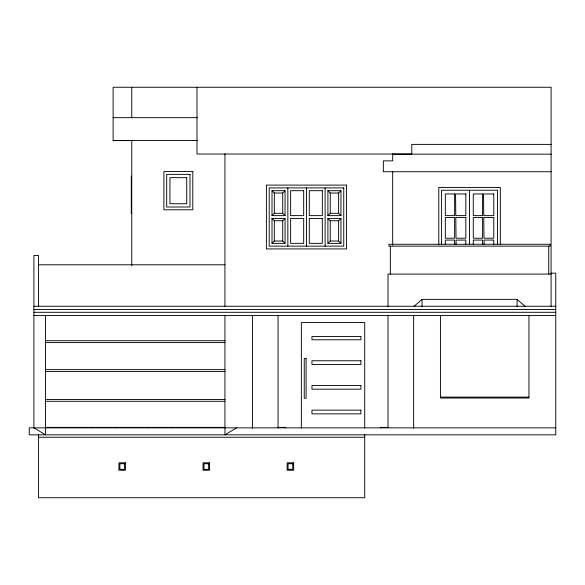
<?xml version="1.0" encoding="UTF-8"?>
<svg xmlns="http://www.w3.org/2000/svg" width="585" height="585" viewBox="0 0 585 585"><rect width="100%" height="100%" fill="white"/><g stroke="black" fill="none" stroke-linecap="round" stroke-linejoin="round"><path stroke-width="0.88" d="M285.049 215.624L282.716 213.291L282.716 193.021L285.049 190.695L271.996 190.695L271.996 215.624L285.049 215.624L285.049 190.695M271.996 215.624L274.328 213.291L274.328 193.021L271.996 190.695M285.049 243.345L282.716 241.013L282.716 220.75L285.049 218.417L271.996 218.417L271.996 243.345L285.049 243.345L285.049 218.417M271.996 243.345L274.328 241.013L274.328 220.75L271.996 218.417M340.96 215.624L338.627 213.291L338.627 193.021L340.96 190.695L327.907 190.695L327.907 215.624L340.96 215.624L340.96 190.695M327.907 215.624L330.24 213.291L330.24 193.021L327.907 190.695M340.96 243.345L338.627 241.013L338.627 220.75L340.96 218.417L327.907 218.417L327.907 243.345L340.96 243.345L340.96 218.417M327.907 243.345L330.24 241.013L330.24 220.75L327.907 218.417M414.041 306.343L422.026 299.352L517.082 299.352L525.067 306.343M236.589 427.854L224.94 434.838L224.94 315.564M113.117 117.658L197.533 117.658M113.117 140.488L197.664 140.488M132.29 140.59L113.117 140.59L113.117 87.26L551.092 87.26L551.092 306.547M551.092 144.385L411.781 144.385L411.781 154.03L196.984 154.03L196.984 87.26M392.674 154.155L551.092 154.155M551.092 171.741L383.358 171.741L383.358 160.868L392.674 160.868L392.674 153.687M131.757 176.253L131.289 176.253L131.289 213.525L131.757 213.525M274.328 193.021L282.716 193.021M330.24 193.021L338.627 193.021M274.328 213.291L282.716 213.291M330.24 213.291L338.627 213.291M274.328 220.75L282.716 220.75M330.24 220.75L338.627 220.75M274.328 241.013L282.716 241.013M330.24 241.013L338.627 241.013M38.566 264.778L224.94 264.778M551.092 273.166L555.75 273.166L555.75 434.838L29.25 434.838L29.25 427.854L555.75 427.854M551.092 274.094L388.016 274.094L388.016 306.467M33.908 306.248L555.75 306.248M33.908 309.509L555.75 309.509M33.908 312.302L555.75 312.302M33.908 315.564L555.75 315.564M45.557 340.726L224.94 340.726M45.557 342.591L224.94 342.591M45.557 369.61L224.94 369.61M45.557 371.475L224.94 371.475M440.432 397.098L528.957 397.098M45.557 399.431L224.94 399.431M45.557 401.295L224.94 401.295M45.557 427.386L224.94 427.386M278.058 427.386L285.509 427.386L285.509 427.854M388.016 427.386L380.557 427.386L380.557 427.854M38.566 437.251L364.718 437.251M484.051 244.589L484.007 240.084L493.784 240.084L493.784 244.567M456.095 244.589L456.051 240.084L465.828 240.084L465.828 244.567M548.759 246.139L548.759 274.094M528.957 315.564L528.957 398.034L440.432 398.034L440.432 315.564M517.082 299.352L517.082 306.598M500.307 244.552L500.307 187.434L438.801 187.434L438.801 244.552M497.506 244.589L497.506 190.227L441.595 190.227L441.595 244.589M482.596 244.589L482.596 240.084L473.28 240.084L473.28 244.589M469.55 190.227L469.55 244.589M454.64 244.589L454.64 240.084L445.324 240.084L445.324 244.589M422.026 299.352L422.026 306.598M413.639 315.564L413.639 428.315M392.674 171.463L392.674 245.254M390.349 246.139L390.349 274.094M388.016 315.564L388.016 427.854M364.718 427.854L364.718 322.554L301.355 322.554L301.355 427.854M364.718 434.684L364.718 497.74L38.566 497.74L38.566 434.523M325.114 187.902L325.114 246.139M306.481 187.902L306.481 246.139M287.842 187.902L287.842 246.139M278.058 315.564L278.058 427.854M252.427 315.564L252.427 428.315M224.94 153.753L224.94 306.226M171.361 427.386L171.361 427.854M148.063 427.386L148.063 427.854M131.757 87.26L131.757 117.658M131.757 140.203L131.757 265.67M115.45 427.386L115.45 427.854M92.152 427.386L92.152 427.854M45.557 315.564L45.557 434.838L33.908 427.854L33.908 255.462L38.566 255.462L38.566 306.364M192.794 171.588L163.902 171.588L163.902 209.796L192.794 209.796L192.794 171.588M189.993 174.388L166.696 174.388L166.696 207.002L189.993 207.002L189.993 174.388M186.732 177.65L169.957 177.65L169.957 203.741L186.732 203.741L186.732 177.65M346.547 185.101L266.409 185.101L266.409 248.932L346.547 248.932L346.547 185.101M343.753 187.902L269.202 187.902L269.202 246.139L343.753 246.139L343.753 187.902M303.681 190.695L290.635 190.695L290.635 215.624L303.681 215.624L303.681 190.695M322.32 190.695L309.275 190.695L309.275 215.624L322.32 215.624L322.32 190.695M454.64 193.957L445.324 193.957L445.324 215.624L454.64 215.624L454.64 193.957M465.828 193.957L455.576 193.957L455.795 215.624L465.828 215.624L465.828 193.957M482.596 193.957L473.28 193.957L473.28 215.624L482.596 215.624L482.596 193.957M493.784 193.957L483.532 193.957L483.751 215.624L493.784 215.624L493.784 193.957M454.64 217.488L445.324 217.488L445.324 238.219L454.64 238.219L454.64 217.488M465.828 217.488L455.817 217.488L456.029 238.219L465.828 238.219L465.828 217.488M482.596 217.488L473.28 217.488L473.28 238.219L482.596 238.219L482.596 217.488M493.784 217.488L483.773 217.488L483.985 238.219L493.784 238.219L493.784 217.488M303.681 218.417L290.635 218.417L290.635 243.345L303.681 243.345L303.681 218.417M322.32 218.417L309.275 218.417L309.275 243.345L322.32 243.345L322.32 218.417M550.156 244.274L388.945 244.274L388.945 246.139L550.156 246.139L550.156 244.274M360.886 336.529L311.966 336.529L311.966 339.79L360.886 339.79L360.886 336.529M306.109 358.634L304.244 358.634L304.244 398.239L306.109 398.239L306.109 358.634M360.886 360.762L311.966 360.762L311.966 364.484L360.886 364.484L360.886 360.762M360.886 385.457L311.966 385.457L311.966 389.179L360.886 389.179L360.886 385.457M360.886 410.143L311.966 410.143L311.966 413.873L360.886 413.873L360.886 410.143M125.468 462.793L118.938 462.793L118.938 470.252L125.468 470.252L125.468 462.793M209.562 462.793L203.039 462.793L203.039 470.252L209.562 470.252L209.562 462.793M293.663 462.793L287.14 462.793L287.14 470.252L293.663 470.252L293.663 462.793M124.532 463.729L119.874 463.729L119.874 469.324L124.532 469.324L124.532 463.729M208.633 463.729L203.975 463.729L203.975 469.324L208.633 469.324L208.633 463.729M292.734 463.729L288.076 463.729L288.076 469.324L292.734 469.324L292.734 463.729"/></g></svg>
